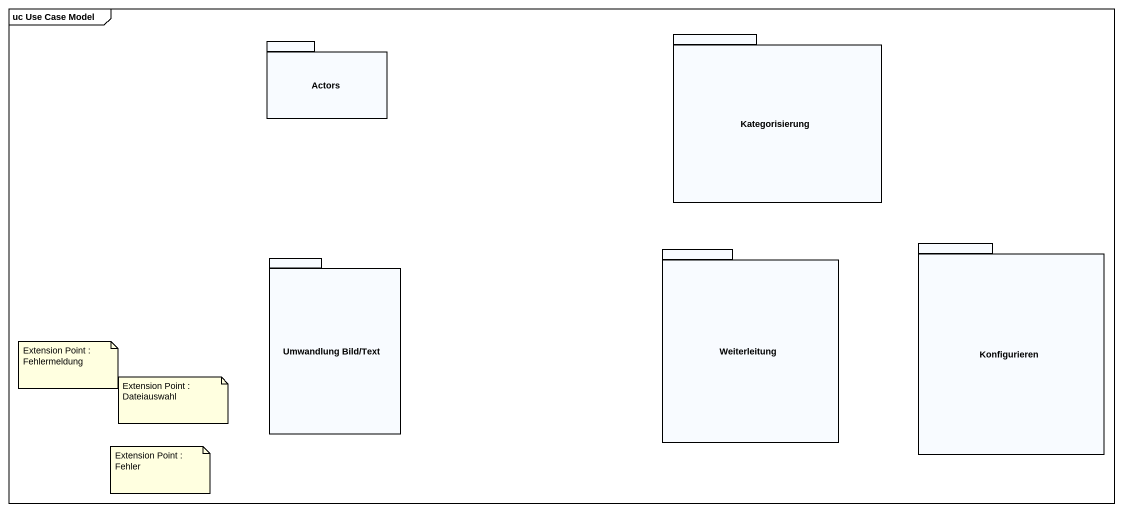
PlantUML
@startuml
mainframe uc Use Case Model
package Actors {
}
package Kategorisierung {
}
package Weiterleitung {
}
package Konfigurieren {
}
package "Umwandlung Bild/Text" as Umwandlung_Bild_Text {
}
note as N1
  Extension Point : Fehlermeldung
end note
note as N2
  Extension Point : Dateiauswahl
end note
note as N3
  Extension Point : Fehler
end note
@enduml
